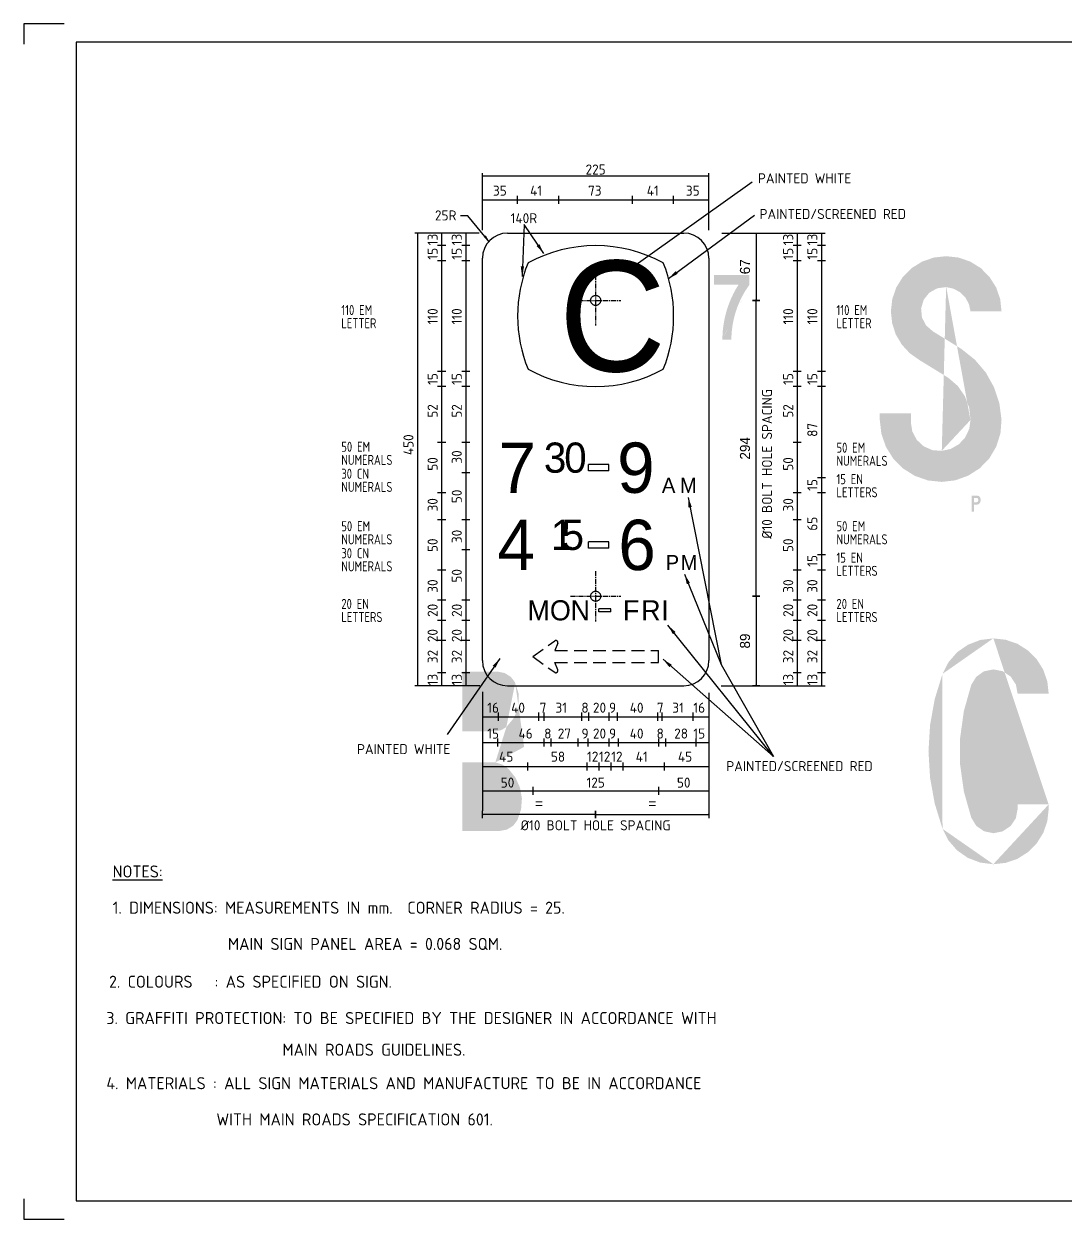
# Model space of a CAD drawing. Extents: x 0 to 1038, y -1303 to 297.
# Drawn here: x 0 to 258.5, y 0 to 297 of the extents above; entities that cross this region are included whole.
import ezdxf
from ezdxf.enums import TextEntityAlignment as Align

# ---------------------------------------------------------------- set-up
doc = ezdxf.new("R2010")
doc.units = 0
for name, pattern in [('CENTER', [2, 1.25, -0.25, 0.25, -0.25]), ('CENTERX2', [101.6, 63.5, -12.7, 12.7, -12.7]), ('HIDDEN', [9.525, 6.35, -3.175])]:
    doc.linetypes.add(name, pattern=pattern)
doc.layers.get('0').update_dxf_attribs({"linetype": 'CONTINUOUS'})
doc.layers.get('DEFPOINTS').update_dxf_attribs({"linetype": 'CONTINUOUS'})
for name, color, linetype in [('CENT25', 1, 'CENTER'), ('GREEN', 84, 'CONTINUOUS'), ('L25', 1, 'CONTINUOUS'), ('L35', 3, 'CONTINUOUS'), ('T25', 1, 'CONTINUOUS'), ('TBLK25', 1, 'CONTINUOUS'), ('TBLK35', 3, 'CONTINUOUS'), ('TBLK50', 7, 'CONTINUOUS'), ('YELLOW', 40, 'CONTINUOUS')]:
    doc.layers.add(name, color=color, linetype=linetype)
doc.styles.add('CSERIES', font='Cseries')
doc.styles.add('DSERIES', font='Dseries')
doc.styles.add('ESERIES', font='Eseries')
doc.styles.add('ISO', font='iso3098b.shx')
doc.dimstyles.new('4', dxfattribs={"dimtxt": 2.5, "dimasz": 0.2, "dimexe": 1.5, "dimexo": 2, "dimgap": 1.5, "dimtad": 1, "dimdec": 0, "dimlfac": 4, "dimrnd": 1, "dimdsep": 46, "dimlunit": 6, "dimtxsty": 'Standard', "dimblk": 'SGNDIM', "dimblk1": 'SGNDIM', "dimblk2": 'SGNDIM', "dimsah": 1, "dimcen": 2.5, "dimse1": 1, "dimse2": 1, "dimadec": 0, "dimazin": 0, "dimtfac": 1, "dimtdec": 4, "dimtix": 1, "dimtmove": 0, "dimatfit": 3, "dimldrblk": 'SGNDIM', "dimfxl": 0, "dimtolj": 1, "dimtzin": 0, "dimarcsym": 0})

# ---------------------------------------------------------------- blocks, each defined once
blk = doc.blocks.new('A3BBLK')
at = {"layer": 'TBLK25'}
for p, q in [((10, 297), (0, 297)), ((0, 297), (0, 292)), ((0, 5), (0, 0)), ((0, 0), (10, 0))]:
    blk.add_line(p, q, dxfattribs=at)
at = {"layer": 'TBLK50'}
for p, q in [((415.5, 292.5), (13, 292.5)), ((13, 292.5), (13, 4.5)), ((13, 4.5), (415.5, 4.5))]:
    blk.add_line(p, q, dxfattribs=at)
blk = doc.blocks.new('A3_IN_VTBLK')
blk.add_blockref('A3BBLK', (0, 0))
at = {"color": 4, "style": 'ISO'}
for tag, p in [('MR_DIRECTORATE', (387.63, 68.74)), ('STREET_NAME', (387.63, 62.22)), ('SUBURB_&_POSTCODE', (387.63, 59.22))]:
    blk.add_attdef(tag, text='', height=1.5, dxfattribs=at).set_placement(p, align=Align.CENTER)
at = {"color": 1, "style": 'ISO'}
blk.add_attdef('MR_BRANCH', text='', height=2, dxfattribs=at).set_placement((387.63, 65.34), align=Align.CENTER)
for tag, p in [('FILE_NUMBER', (374.52, 53.49)), ('DESIGNED_/_DRAWN', (374.52, 48.49)), ('VERIFIED', (374.52, 43.49)), ('APPROVED', (374.52, 38.49))]:
    blk.add_attdef(tag, p, '', height=2, dxfattribs=at)
at = {"layer": 'T25', "style": 'ISO'}
blk.add_attdef('LOCAL_AUTHORITY', (370.48, 16.73), '', height=1.25, dxfattribs=at)
at = {"layer": 'TBLK25', "style": 'ISO'}
for tag, p in [('ROAD_SECTION', (384.5, 29.16)), ('SLK', (384.5, 26.11)), ('CHAINAGE', (384.5, 19.21)), ('DRG_TYPE_03', (360.51, 11.5)), ('DRG_TYPE_02', (360.51, 8.36)), ('DRG_TYPE_01', (360.3, 5.42))]:
    blk.add_attdef(tag, text='', height=1.75, dxfattribs=at).set_placement(p, align=Align.CENTER)
at = {"layer": 'TBLK35', "style": 'ISO', "width": 0.9}
for tag, p in [('ROAD_PROJECT&NUMBER', (384.5, 32.23)), ('DRAWING_DESCRIPTION', (384.5, 22.29))]:
    blk.add_attdef(tag, text='', height=2.5, dxfattribs=at).set_placement(p, align=Align.CENTER)
at = {"layer": 'TBLK50', "style": 'ISO'}
blk.add_attdef('DRG_NUMBER', (372.72, 6.02), '', height=5, dxfattribs=at)
blk = doc.blocks.new('A25')
at = {"color": 1, "linetype": 'ByBlock'}
blk.add_solid([(2.5, 0.42), (2.5, -0.42), (0, 0)], dxfattribs=at)
blk = doc.blocks.new('BLK5')
at = {"layer": 'L35', "style": 'ESERIES'}
for s, p in [('A', (0, 0)), ('M', (4.47, 0))]:
    blk.add_text(s, height=3.75, dxfattribs=at).set_placement(p)
blk = doc.blocks.new('BLK2')
at = {"layer": 'L35', "style": 'ESERIES'}
blk.add_text('9', height=50, dxfattribs=at).set_placement((0, 0))
blk = doc.blocks.new('BLK4')
at = {"layer": 'L35', "style": 'CSERIES'}
for s, p in [('3', (0, 0)), ('0', (20.2, 0))]:
    blk.add_text(s, height=30, dxfattribs=at).set_placement(p)
blk = doc.blocks.new('BLK3')
at = {"layer": 'L35', "style": 'ESERIES'}
blk.add_text('7', height=50, dxfattribs=at).set_placement((0, 0))
blk = doc.blocks.new('BLK9')
at = {"layer": 'L35', "style": 'ESERIES'}
for s, p in [('P', (0, 0)), ('M', (3.73, 0))]:
    blk.add_text(s, height=3.75, dxfattribs=at).set_placement(p)
blk = doc.blocks.new('BLK8')
at = {"layer": 'L35', "style": 'CSERIES'}
for s, p in [('1', (0, 0)), ('5', (2.67, 0))]:
    blk.add_text(s, height=7.5, dxfattribs=at).set_placement(p)
blk = doc.blocks.new('BLK7')
at = {"layer": 'L35', "style": 'ESERIES'}
blk.add_text('4', height=12.5, dxfattribs=at).set_placement((0, 0))
blk = doc.blocks.new('BLK1')
at = {"layer": 'L35', "style": 'DSERIES'}
blk.add_text('C', height=11, dxfattribs=at).set_placement((0, 0))
blk = doc.blocks.new('SGNDIM')
for p, q in [((0, 0), (-1, 0)), ((0, 4.5), (0, -4.5))]:
    blk.add_line(p, q)
blk = doc.blocks.new('*D17')
at = {"color": 0, "linetype": 'ByBlock'}
blk.add_line((181.82, 244.83), (181.82, 228.48), dxfattribs=at)
at = {"layer": 'DEFPOINTS', "color": 0, "linetype": 'ByBlock'}
for p in [(163.84, 245.03), (163.84, 228.28), (181.82, 228.28)]:
    blk.add_point(p, dxfattribs=at)
at = {"color": 0, "linetype": 'ByBlock', "xscale": 0.2, "yscale": 0.2, "zscale": 0.2}
for p, rotation in [((181.82, 245.03), 90), ((181.82, 228.28), 270)]:
    blk.add_blockref('SGNDIM', p, dxfattribs=dict(at, rotation=rotation))
at = {"color": 0, "linetype": 'ByBlock', "insert": (179.07, 236.65), "char_height": 2.5, "attachment_point": 5, "rotation": 90}
blk.add_mtext('\\A1;67', dxfattribs=at)
blk = doc.blocks.new('*D18')
at = {"color": 0, "linetype": 'ByBlock'}
blk.add_line((181.82, 154.98), (181.82, 228.08), dxfattribs=at)
at = {"layer": 'DEFPOINTS', "color": 0, "linetype": 'ByBlock'}
for p in [(163.84, 228.28), (181.82, 228.28), (141.97, 154.78)]:
    blk.add_point(p, dxfattribs=at)
at = {"color": 0, "linetype": 'ByBlock', "xscale": 0.2, "yscale": 0.2, "zscale": 0.2}
for p, rotation in [((181.82, 228.28), 90), ((181.82, 154.78), 270)]:
    blk.add_blockref('SGNDIM', p, dxfattribs=dict(at, rotation=rotation))
at = {"color": 0, "linetype": 'ByBlock', "insert": (179.07, 191.53), "char_height": 2.5, "attachment_point": 5, "rotation": 90}
blk.add_mtext('\\A1;294', dxfattribs=at)
blk = doc.blocks.new('*D19')
at = {"color": 0, "linetype": 'ByBlock'}
blk.add_line((181.82, 154.58), (181.82, 132.73), dxfattribs=at)
at = {"layer": 'DEFPOINTS', "color": 0, "linetype": 'ByBlock'}
for p in [(141.97, 154.78), (141.97, 132.53), (181.82, 132.53)]:
    blk.add_point(p, dxfattribs=at)
at = {"color": 0, "linetype": 'ByBlock', "xscale": 0.2, "yscale": 0.2, "zscale": 0.2}
for p, rotation in [((181.82, 154.78), 90), ((181.82, 132.53), 270)]:
    blk.add_blockref('SGNDIM', p, dxfattribs=dict(at, rotation=rotation))
at = {"color": 0, "linetype": 'ByBlock', "insert": (179.07, 143.65), "char_height": 2.5, "attachment_point": 5, "rotation": 90}
blk.add_mtext('\\A1;89', dxfattribs=at)
blk = doc.blocks.new('*D20')
at = {"color": 0, "linetype": 'ByBlock'}
blk.add_line((141.77, 100.52), (114.04, 100.52), dxfattribs=at)
at = {"layer": 'DEFPOINTS', "color": 0, "linetype": 'ByBlock'}
for p in [(113.84, 154.78), (141.97, 154.78), (113.84, 100.52)]:
    blk.add_point(p, dxfattribs=at)
at = {"color": 0, "linetype": 'ByBlock', "xscale": 0.2, "yscale": 0.2, "zscale": 0.2, "rotation": 180}
blk.add_blockref('SGNDIM', (113.84, 100.52), dxfattribs=at)
at = {"color": 0, "linetype": 'ByBlock', "xscale": 0.2, "yscale": 0.2, "zscale": 0.2}
blk.add_blockref('SGNDIM', (141.97, 100.52), dxfattribs=at)
at = {"color": 0, "linetype": 'ByBlock', "insert": (127.9, 103.27), "char_height": 2.5, "attachment_point": 5}
blk.add_mtext('\\A1;=', dxfattribs=at)
blk = doc.blocks.new('*D21')
at = {"color": 0, "linetype": 'ByBlock'}
blk.add_line((142.17, 100.52), (169.89, 100.52), dxfattribs=at)
at = {"layer": 'DEFPOINTS', "color": 0, "linetype": 'ByBlock'}
for p in [(141.97, 154.78), (170.09, 154.78), (170.09, 100.52)]:
    blk.add_point(p, dxfattribs=at)
at = {"color": 0, "linetype": 'ByBlock', "xscale": 0.2, "yscale": 0.2, "zscale": 0.2, "rotation": 180}
blk.add_blockref('SGNDIM', (141.97, 100.52), dxfattribs=at)
at = {"color": 0, "linetype": 'ByBlock', "xscale": 0.2, "yscale": 0.2, "zscale": 0.2}
blk.add_blockref('SGNDIM', (170.09, 100.52), dxfattribs=at)
at = {"color": 0, "linetype": 'ByBlock', "insert": (156.03, 103.27), "char_height": 2.5, "attachment_point": 5}
blk.add_mtext('\\A1;=', dxfattribs=at)
blk = doc.blocks.new('CR')
at = {"layer": 'CENT25'}
for p, q in [((0, 6.25), (0, -6.25)), ((-6.25, 0), (6.25, 0))]:
    blk.add_line(p, q, dxfattribs=at)

msp = doc.modelspace()

# ---------------------------------------------------------------- hatches: boundary and pattern name
at = {"layer": 'GREEN'}
h = msp.add_hatch(color=256, dxfattribs=at)
h.paths.add_polyline_path([(222.4, 213.43), (222.43, 213.43)], flags=17)
h.paths.add_polyline_path([(212.53, 200.23), (212.53, 198.58), (212.92, 195.15), (214.05, 191.9), (215.88, 188.97), (218.3, 186.52), (221.24, 184.69), (224.49, 183.55), (227.92, 183.19), (231.29, 183.58), (234.49, 184.74), (237.35, 186.57), (239.72, 189.02), (241.45, 191.96), (242.48, 195.2), (242.76, 198.58), (242.22, 202.76), (240.88, 206.72), (238.85, 210.38), (236.14, 213.56), (232.87, 216.18), (225.73, 220.59), (224.03, 222.06), (222.99, 224.05), (222.79, 226.29), (223.43, 228.45), (224.82, 230.21), (226.78, 231.29), (229.03, 231.6), (230.83, 231.21), (232.48, 230.31), (233.79, 228.99), (234.67, 227.37), (235.06, 225.54), (242.76, 225.54), (242.43, 228.61), (241.42, 231.52), (239.77, 234.12), (237.61, 236.32), (234.98, 237.94), (232.09, 238.94), (229.03, 239.28), (225.96, 238.94), (223.05, 237.94), (220.44, 236.32), (218.25, 234.12), (216.63, 231.52), (215.62, 228.61), (215.29, 225.54), (215.6, 222.6), (216.5, 219.82), (218.02, 217.27), (220, 215.13), (222.43, 213.43), (229.57, 209.04), (231.89, 207.03), (233.64, 204.51), (234.72, 201.65), (235.06, 198.58), (234.72, 196.31), (233.72, 194.22), (232.17, 192.55), (230.16, 191.39), (227.92, 190.9), (225.57, 191.08), (223.43, 192.03), (221.71, 193.63), (220.6, 195.72), (220.24, 198.04), (220.24, 200.23)])
h.paths.add_polyline_path([(225.7, 220.59), (225.73, 220.59)], flags=16)
edge = h.paths.add_edge_path(flags=16)
edge.add_line((227.92, 190.9), (227.89, 190.9))
edge.add_line((235.06, 198.58), (235.03, 198.58))
edge.add_line((229.03, 231.6), (229, 231.6))
h = msp.add_hatch(color=256, dxfattribs=at)
h.paths.add_polyline_path([(222.4, 213.43), (222.43, 213.43)], flags=17)
h.paths.add_polyline_path([(212.53, 200.23), (212.53, 198.58), (212.92, 195.15), (214.05, 191.9), (215.88, 188.97), (218.3, 186.52), (221.24, 184.69), (224.49, 183.55), (227.92, 183.19), (231.29, 183.58), (234.49, 184.74), (237.35, 186.57), (239.72, 189.02), (241.45, 191.96), (242.48, 195.2), (242.76, 198.58), (242.22, 202.76), (240.88, 206.72), (238.85, 210.38), (236.14, 213.56), (232.87, 216.18), (225.73, 220.59), (224.03, 222.06), (222.99, 224.05), (222.79, 226.29), (223.43, 228.45), (224.82, 230.21), (226.78, 231.29), (229.03, 231.6), (230.83, 231.21), (232.48, 230.31), (233.79, 228.99), (234.67, 227.37), (235.06, 225.54), (242.76, 225.54), (242.43, 228.61), (241.42, 231.52), (239.77, 234.12), (237.61, 236.32), (234.98, 237.94), (232.09, 238.94), (229.03, 239.28), (225.96, 238.94), (223.05, 237.94), (220.44, 236.32), (218.25, 234.12), (216.63, 231.52), (215.62, 228.61), (215.29, 225.54), (215.6, 222.6), (216.5, 219.82), (218.02, 217.27), (220, 215.13), (222.43, 213.43), (229.57, 209.04), (231.89, 207.03), (233.64, 204.51), (234.72, 201.65), (235.06, 198.58), (234.72, 196.31), (233.72, 194.22), (232.17, 192.55), (230.16, 191.39), (227.92, 190.9), (225.57, 191.08), (223.43, 192.03), (221.71, 193.63), (220.6, 195.72), (220.24, 198.04), (220.24, 200.23)])
h.paths.add_polyline_path([(225.7, 220.59), (225.73, 220.59)], flags=16)
edge = h.paths.add_edge_path(flags=16)
edge.add_line((227.92, 190.9), (227.89, 190.9))
edge.add_line((235.06, 198.58), (235.03, 198.58))
edge.add_line((229.03, 231.6), (229, 231.6))
h = msp.add_hatch(color=256, dxfattribs=at)
h.paths.add_polyline_path([(254.47, 101.95), (254.44, 101.95)], flags=16)
edge = h.paths.add_edge_path()
edge.add_line((246.76, 103.05), (254.47, 103.05))
edge.add_line((254.47, 103.05), (254.47, 101.95))
edge.add_line((254.13, 98.88), (254.47, 101.95))
edge.add_line((254.13, 98.88), (253.13, 95.97))
edge.add_line((253.13, 95.97), (251.48, 93.36))
edge.add_line((251.48, 93.36), (249.31, 91.17))
edge.add_line((249.31, 91.17), (246.71, 89.52))
edge.add_line((246.71, 89.52), (243.8, 88.52))
edge.add_line((243.8, 88.52), (240.73, 88.18))
edge.add_line((240.73, 88.18), (237.48, 88.59))
edge.add_line((237.48, 88.59), (234.41, 89.75))
edge.add_line((234.41, 89.75), (231.73, 91.61))
edge.add_line((231.73, 91.61), (229.59, 94.08))
edge.add_line((229.59, 94.08), (228.1, 97))
edge.add_line((228.1, 97), (226.17, 103.26))
edge.add_line((226.17, 103.26), (225.01, 109.71))
edge.add_line((225.01, 109.71), (224.62, 116.25))
edge.add_line((224.62, 116.25), (225.01, 122.77))
edge.add_line((225.01, 122.77), (226.17, 129.22))
edge.add_line((226.17, 129.22), (228.1, 135.48))
edge.add_line((228.1, 135.48), (229.59, 138.39))
edge.add_line((229.59, 138.39), (231.73, 140.87))
edge.add_line((231.73, 140.87), (234.41, 142.72))
edge.add_line((234.41, 142.72), (237.48, 143.91))
edge.add_line((237.48, 143.91), (240.73, 144.3))
edge.add_line((240.73, 144.3), (243.8, 143.96))
edge.add_line((243.8, 143.96), (246.71, 142.96))
edge.add_line((246.71, 142.96), (249.31, 141.31))
edge.add_line((249.31, 141.31), (251.48, 139.14))
edge.add_line((251.48, 139.14), (253.13, 136.51))
edge.add_line((253.13, 136.51), (254.13, 133.6))
edge.add_line((254.13, 133.6), (254.47, 130.53))
edge.add_line((254.47, 130.53), (246.76, 130.53))
edge.add_line((246.76, 130.53), (246.32, 132.85))
edge.add_line((246.32, 132.85), (245.01, 134.84))
edge.add_line((245.01, 134.84), (243.05, 136.15))
edge.add_line((243.05, 136.15), (240.73, 136.59))
edge.add_line((240.73, 136.59), (238.41, 136.13))
edge.add_line((238.41, 136.13), (236.48, 134.76))
edge.add_line((236.48, 134.76), (235.24, 132.75))
edge.add_line((235.24, 132.75), (233.41, 126.28))
edge.add_line((233.41, 126.28), (232.48, 119.6))
edge.add_line((232.48, 119.6), (232.48, 112.88))
edge.add_line((232.48, 112.88), (233.41, 106.23))
edge.add_line((233.41, 106.23), (235.24, 99.76))
edge.add_line((235.24, 99.76), (236.48, 97.72))
edge.add_line((236.48, 97.72), (238.41, 96.38))
edge.add_line((238.41, 96.38), (240.73, 95.89))
edge.add_line((240.73, 95.89), (243.05, 96.35))
edge.add_line((243.05, 96.35), (245.01, 97.67))
edge.add_line((245.01, 97.67), (246.32, 99.63))
edge.add_line((246.32, 99.63), (246.76, 101.95))
edge.add_line((246.76, 101.95), (246.76, 103.05))
edge = h.paths.add_edge_path(flags=16)
edge.add_line((254.47, 103.05), (254.44, 103.05))
edge.add_line((240.73, 144.3), (240.7, 144.3))
edge.add_line((228.1, 135.48), (228.07, 135.48))
edge.add_line((228.1, 97), (228.07, 97))
edge.add_line((240.73, 88.18), (240.7, 88.18))
at = {"layer": 'TBLK25', "linetype": 'CENTERX2'}
h = msp.add_hatch(color=256, dxfattribs=at)
h.paths.add_polyline_path([(175.68, 218.57), (175.67, 218.57)], flags=16)
edge = h.paths.add_edge_path()
edge.add_line((175.69, 219.04), (175.68, 218.57))
edge.add_line((173.44, 218.57), (175.68, 218.57))
edge.add_line((173.44, 218.57), (173.45, 219.07))
edge.add_line((173.45, 219.07), (173.47, 219.56))
edge.add_line((173.47, 219.56), (173.49, 220.06))
edge.add_line((173.49, 220.06), (173.52, 220.55))
edge.add_line((173.52, 220.55), (173.57, 221.05))
edge.add_line((173.57, 221.05), (173.63, 221.53))
edge.add_line((173.63, 221.53), (173.69, 222.03))
edge.add_line((173.69, 222.03), (173.77, 222.52))
edge.add_line((173.77, 222.52), (173.85, 223))
edge.add_line((173.85, 223), (173.94, 223.49))
edge.add_line((173.94, 223.49), (174.05, 223.97))
edge.add_line((174.05, 223.97), (174.16, 224.46))
edge.add_line((174.16, 224.46), (174.28, 224.94))
edge.add_line((174.28, 224.94), (174.41, 225.42))
edge.add_line((174.41, 225.42), (174.55, 225.89))
edge.add_line((174.55, 225.89), (174.7, 226.37))
edge.add_line((174.7, 226.37), (174.85, 226.84))
edge.add_line((174.85, 226.84), (175.02, 227.3))
edge.add_line((175.02, 227.3), (175.2, 227.76))
edge.add_line((175.2, 227.76), (175.39, 228.22))
edge.add_line((175.39, 228.22), (175.57, 228.68))
edge.add_line((175.57, 228.68), (175.78, 229.13))
edge.add_line((175.78, 229.13), (175.99, 229.58))
edge.add_line((175.99, 229.58), (176.21, 230.03))
edge.add_line((176.21, 230.03), (176.44, 230.46))
edge.add_line((176.44, 230.46), (176.67, 230.9))
edge.add_line((176.67, 230.9), (176.92, 231.33))
edge.add_line((176.92, 231.33), (177.18, 231.75))
edge.add_line((177.18, 231.75), (177.44, 232.17))
edge.add_line((177.44, 232.17), (171.36, 232.17))
edge.add_line((171.36, 232.17), (171.36, 234.57))
edge.add_line((171.36, 234.57), (180.16, 234.57))
edge.add_line((180.16, 234.57), (180.16, 232.17))
edge.add_line((180.16, 232.17), (179.88, 231.79))
edge.add_line((179.88, 231.79), (179.62, 231.4))
edge.add_line((179.62, 231.4), (179.36, 231.01))
edge.add_line((179.36, 231.01), (179.11, 230.61))
edge.add_line((179.11, 230.61), (178.87, 230.21))
edge.add_line((178.87, 230.21), (178.64, 229.8))
edge.add_line((178.64, 229.8), (178.41, 229.39))
edge.add_line((178.41, 229.39), (178.2, 228.97))
edge.add_line((178.2, 228.97), (177.99, 228.55))
edge.add_line((177.99, 228.55), (177.79, 228.13))
edge.add_line((177.79, 228.13), (177.6, 227.7))
edge.add_line((177.6, 227.7), (177.42, 227.27))
edge.add_line((177.42, 227.27), (177.24, 226.83))
edge.add_line((177.24, 226.83), (177.08, 226.39))
edge.add_line((177.08, 226.39), (176.92, 225.95))
edge.add_line((176.92, 225.95), (176.78, 225.5))
edge.add_line((176.78, 225.5), (176.64, 225.05))
edge.add_line((176.64, 225.05), (176.51, 224.6))
edge.add_line((176.51, 224.6), (176.39, 224.15))
edge.add_line((176.39, 224.15), (176.28, 223.69))
edge.add_line((176.28, 223.69), (176.18, 223.23))
edge.add_line((176.18, 223.23), (176.09, 222.77))
edge.add_line((176.09, 222.77), (176, 222.31))
edge.add_line((176, 222.31), (175.93, 221.85))
edge.add_line((175.93, 221.85), (175.87, 221.38))
edge.add_line((175.87, 221.38), (175.81, 220.92))
edge.add_line((175.81, 220.92), (175.76, 220.45))
edge.add_line((175.76, 220.45), (175.73, 219.98))
edge.add_line((175.73, 219.98), (175.7, 219.51))
edge.add_line((175.7, 219.51), (175.69, 219.04))
edge = h.paths.add_edge_path(flags=16)
edge.add_line((180.16, 232.17), (180.15, 232.17))
edge.add_line((173.44, 218.57), (173.43, 218.57))
h = msp.add_hatch(color=256, dxfattribs=at)
h.paths.add_polyline_path([(236.62, 179.23), (236.55, 179.23)], flags=0)
edge = h.paths.add_edge_path(flags=16)
edge.add_line((235.93, 178.1), (235.93, 179.23))
edge.add_line((235.93, 179.23), (236.62, 179.23))
edge.add_line((236.93, 179.04), (236.62, 179.23))
edge.add_line((236.93, 179.04), (236.99, 178.66))
edge.add_line((236.99, 178.66), (236.93, 178.35))
edge.add_line((236.93, 178.35), (236.62, 178.1))
edge.add_line((236.62, 178.1), (235.93, 178.1))
h.paths.add_polyline_path([(236.55, 179.79), (236.62, 179.79)], flags=16)
edge = h.paths.add_edge_path()
edge.add_line((235.93, 175.78), (235.36, 175.78))
edge.add_line((235.36, 175.78), (235.36, 179.79))
edge.add_line((235.36, 179.79), (236.62, 179.79))
edge.add_line((236.93, 179.73), (236.62, 179.79))
edge.add_line((236.93, 179.73), (237.24, 179.6))
edge.add_line((237.24, 179.6), (237.43, 179.35))
edge.add_line((237.43, 179.35), (237.56, 178.91))
edge.add_line((237.56, 178.91), (237.56, 178.47))
edge.add_line((237.56, 178.47), (237.43, 178.03))
edge.add_line((237.43, 178.03), (237.24, 177.78))
edge.add_line((237.24, 177.78), (236.93, 177.59))
edge.add_line((236.93, 177.59), (236.62, 177.53))
edge.add_line((236.62, 177.53), (235.93, 177.53))
edge.add_line((235.93, 177.53), (235.93, 175.78))
at = {"layer": 'YELLOW'}
h = msp.add_hatch(color=256, dxfattribs=at)
h.paths.add_polyline_path([(117.6, 136.05), (117.62, 136.05)], flags=16)
edge = h.paths.add_edge_path()
edge.add_line((108.83, 136.05), (117.62, 136.05))
edge.add_line((119.4, 135.69), (117.62, 136.05))
edge.add_line((119.4, 135.69), (120.92, 134.73))
edge.add_line((120.92, 134.73), (122.01, 133.29))
edge.add_line((122.01, 133.29), (122.88, 130.43))
edge.add_line((122.88, 130.43), (122.78, 127.41))
edge.add_line((122.78, 127.41), (121.72, 124.6))
edge.add_line((121.72, 124.6), (119.81, 122.28))
edge.add_line((119.81, 122.28), (118.55, 121.51))
edge.add_line((118.55, 121.51), (117.08, 121.2))
edge.add_line((117.08, 121.2), (108.83, 121.2))
edge.add_line((108.83, 121.2), (108.83, 136.05))
h.paths.add_polyline_path([(118.86, 112.93), (117.08, 113.49), (108.83, 113.49), (108.83, 96.46), (118.17, 96.46), (119.94, 96.79), (121.49, 97.75), (122.57, 99.19), (123.45, 101.79), (123.66, 104.52), (123.19, 107.2), (122.06, 109.71), (120.36, 111.84)])
edge = h.paths.add_edge_path()
edge.add_line((124.22, 117.33), (124.2, 117.33))
edge.add_line((117.08, 113.49), (117.06, 113.49))
edge.add_line((119.81, 122.28), (119.79, 122.28))
edge.add_line((122.01, 133.29), (121.98, 133.29))

# ---------------------------------------------------------------- linework, layer by layer
at = {"layer": 'L25'}
for p, q in [((117.8, 125.85), (117.8, 123.85)), ((127.8, 125.85), (127.8, 123.85)), ((129.11, 125.85), (129.11, 123.85)), ((138.42, 125.85), (138.42, 123.85)), ((140.23, 125.85), (140.23, 123.85)), ((145.23, 125.85), (145.23, 123.85)), ((147.31, 125.85), (147.31, 123.85)), ((157.31, 125.85), (157.31, 123.85)), ((158.42, 125.85), (158.42, 123.85)), ((166.13, 125.85), (166.13, 123.85)), ((166.13, 125.85), (166.13, 123.85)), ((117.59, 119.44), (117.59, 117.44)), ((129.09, 119.44), (129.09, 117.44)), ((130.84, 119.44), (130.84, 117.44)), ((137.52, 119.44), (137.52, 117.44)), ((140.07, 119.44), (140.07, 117.44)), ((145.23, 119.44), (145.23, 117.44)), ((147.6, 119.44), (147.6, 117.44)), ((157.6, 119.44), (157.6, 117.44)), ((159.35, 119.44), (159.35, 117.44)), ((166.88, 119.44), (166.88, 117.44)), ((166.88, 119.44), (166.88, 117.44)), ((125.04, 113.44), (125.04, 111.44)), ((139.74, 113.44), (139.74, 111.44)), ((142.74, 113.44), (142.74, 111.44)), ((145.74, 113.44), (145.74, 111.44)), ((148.72, 113.44), (148.72, 111.44)), ((159, 113.44), (159, 111.44))]:
    msp.add_line(p, q, dxfattribs=at)
at = {"layer": 'L25', "linetype": 'CENTERX2'}
for centre in [(141.97, 228.28), (141.97, 154.78)]:
    msp.add_circle(centre, 1.25, dxfattribs=at)
at = {"layer": 'L35'}
for p, q in [((120.09, 245.03), (163.84, 245.03)), ((113.84, 138.78), (113.84, 238.78)), ((170.09, 238.78), (170.09, 138.78)), ((140.23, 185.92), (140.23, 187.52)), ((145.23, 187.52), (140.23, 187.52)), ((145.23, 185.92), (145.23, 187.52)), ((145.23, 185.92), (140.23, 185.92)), ((145.23, 168.33), (140.23, 168.33)), ((140.23, 166.73), (140.23, 168.33)), ((145.23, 166.73), (140.23, 166.73)), ((145.23, 166.73), (145.23, 168.33)), ((142.74, 150.88), (142.74, 151.68)), ((145.74, 151.68), (142.74, 151.68)), ((145.74, 150.88), (145.74, 151.68)), ((145.74, 150.88), (142.74, 150.88)), ((120.09, 132.53), (163.84, 132.53))]:
    msp.add_line(p, q, dxfattribs=at)
at = {"layer": 'L35', "linetype": 'HIDDEN', "ltscale": 0.5}
for p, q in [((126.34, 139.78), (131.8, 143.68)), ((132.56, 143.09), (131.84, 141.28)), ((126.34, 139.78), (131.8, 135.87)), ((131.84, 141.28), (157.59, 141.28)), ((157.59, 138.28), (157.59, 141.28)), ((132.56, 136.46), (131.84, 138.28)), ((131.84, 138.28), (157.59, 138.28))]:
    msp.add_line(p, q, dxfattribs=at)
at = {"layer": 'L35'}
for centre, radius, start, end in [((120.09, 238.78), 6.25, 90, 180), ((163.84, 238.78), 6.25, 0, 90), ((141.97, 206.9), 35, 61.3419, 118.6581), ((157.59, 224.4), 35, 157.8213, 202.1787), ((126.34, 224.4), 35, 337.8213, 22.1787), ((141.97, 241.9), 35, 241.3419, 298.6581), ((120.09, 138.78), 6.25, 180, 270), ((163.84, 138.78), 6.25, 270, 0)]:
    msp.add_arc(centre, radius, start, end, dxfattribs=at)
at = {"layer": 'L35', "linetype": 'HIDDEN', "ltscale": 0.5}
for centre, start, end in [((132.09, 143.28), 338.5117, 125.5884), ((132.09, 136.28), 234.4116, 21.4883)]:
    msp.add_arc(centre, 0.5, start, end, dxfattribs=at)
at = {"layer": 'T25'}
for p, q in [((113.84, 245.73), (113.84, 259.88)), ((113.84, 259.26), (170.09, 259.26)), ((170.09, 245.73), (170.09, 259.88)), ((149.43, 235.37), (180.87, 257.73)), ((113.84, 253.26), (170.09, 253.26)), ((122.59, 252.26), (122.59, 254.26)), ((132.84, 252.26), (132.84, 254.26)), ((151.09, 252.26), (151.09, 254.26)), ((161.34, 252.26), (161.34, 254.26)), ((110.26, 249.27), (108.39, 249.27)), ((115.63, 242.77), (110.26, 249.27)), ((124.18, 247.17), (123.69, 234.27)), ((129.07, 239.94), (124.18, 247.17)), ((160.09, 233.74), (181.45, 249.45)), ((113.04, 245.03), (97.1, 245.03)), ((97.73, 245.03), (97.73, 132.53)), ((103.73, 245.03), (103.73, 132.53)), ((109.73, 245.03), (109.73, 132.53)), ((173.34, 245.03), (198.95, 245.03)), ((192.02, 245.03), (192.02, 132.53)), ((198.02, 245.03), (198.02, 132.53)), ((104.73, 241.9), (102.73, 241.9)), ((110.73, 241.9), (108.73, 241.9)), ((193.02, 241.9), (191.02, 241.9)), ((199.02, 241.9), (197.02, 241.9)), ((104.73, 238.15), (102.73, 238.15)), ((110.73, 238.15), (108.73, 238.15)), ((193.02, 238.15), (191.02, 238.15)), ((199.02, 238.15), (197.02, 238.15)), ((104.73, 210.65), (102.73, 210.65)), ((110.73, 210.65), (108.73, 210.65)), ((193.02, 210.65), (191.02, 210.65)), ((199.02, 210.65), (197.02, 210.65)), ((104.73, 206.9), (102.73, 206.9)), ((110.73, 206.9), (108.73, 206.9)), ((193.02, 206.9), (191.02, 206.9)), ((199.02, 206.9), (197.02, 206.9)), ((104.73, 192.97), (102.73, 192.97)), ((110.73, 192.97), (108.73, 192.97)), ((193.02, 192.97), (191.02, 192.97)), ((110.73, 185.47), (108.73, 185.47)), ((199.02, 184.22), (197.02, 184.22)), ((104.73, 180.47), (102.73, 180.47)), ((164.96, 179.32), (173.13, 137.8)), ((193.02, 180.47), (191.02, 180.47)), ((199.02, 180.47), (197.02, 180.47)), ((104.73, 173.78), (102.73, 173.78)), ((110.73, 173.78), (108.73, 173.78)), ((193.02, 173.78), (191.02, 173.78)), ((110.73, 166.28), (108.73, 166.28)), ((199.02, 165.03), (197.02, 165.03)), ((104.73, 161.28), (102.73, 161.28)), ((193.02, 161.28), (191.02, 161.28)), ((199.02, 161.28), (197.02, 161.28)), ((164.05, 160.26), (173.13, 137.8)), ((104.73, 153.78), (102.73, 153.78)), ((110.73, 153.78), (108.73, 153.78)), ((193.02, 153.78), (191.02, 153.78)), ((199.02, 153.78), (197.02, 153.78)), ((104.73, 148.78), (102.73, 148.78)), ((110.73, 148.78), (108.73, 148.78)), ((193.02, 148.78), (191.02, 148.78)), ((199.02, 148.78), (197.02, 148.78)), ((186.11, 114.94), (159.91, 147.57)), ((104.73, 143.78), (102.73, 143.78)), ((110.73, 143.78), (108.73, 143.78)), ((193.02, 143.78), (191.02, 143.78)), ((199.02, 143.78), (197.02, 143.78)), ((118.19, 139.31), (105.09, 120.38)), ((186.11, 114.94), (158.7, 139.11)), ((173.13, 137.8), (186.11, 114.94)), ((104.73, 135.78), (102.73, 135.78)), ((110.73, 135.78), (108.73, 135.78)), ((110.73, 135.78), (108.73, 135.78)), ((193.02, 135.78), (191.02, 135.78)), ((199.02, 135.78), (197.02, 135.78)), ((113.17, 132.53), (97.1, 132.53)), ((113.06, 132.53), (105.78, 132.53)), ((113.84, 131.01), (113.84, 101.42)), ((170.09, 130.78), (170.09, 101.42)), ((173.13, 132.53), (198.95, 132.53)), ((113.84, 124.85), (170.09, 124.85)), ((113.84, 118.44), (170.09, 118.44)), ((113.84, 112.44), (170.09, 112.44)), ((126.34, 107.45), (126.34, 105.45)), ((157.59, 107.45), (157.59, 105.45)), ((113.84, 106.45), (170.09, 106.45))]:
    msp.add_line(p, q, dxfattribs=at)
msp.add_solid([(114.7, 244.43), (114.21, 244.04), (115.63, 242.77)], dxfattribs=at)

# ---------------------------------------------------------------- block references
at = {"layer": 'L25'}
msp.add_blockref('A3_IN_VTBLK', (0, 0), dxfattribs=at)
at = {"layer": 'L25', "linetype": 'CENTERX2'}
for p in [(141.97, 228.28), (141.97, 154.78)]:
    msp.add_blockref('CR', p, dxfattribs=at)
at = {"layer": 'L35'}
for p, rotation in [((129.07, 239.94), 124.0585159156431), ((123.69, 234.27), 87.82971474835841), ((149.43, 235.37), 35.4205092344861), ((160.09, 233.74), 36.33451841535463), ((164.96, 179.32), 281.1343244463145), ((164.05, 160.26), 292.0101170361246), ((159.91, 147.57), 308.7592003398485), ((118.19, 139.31), 235.3238728823367), ((158.7, 139.11), 318.589782199106)]:
    msp.add_blockref('A25', p, dxfattribs=dict(at, rotation=rotation))
for name, p, xscale, yscale, zscale in [('BLK1', (132.84, 210.65), 2.5, 2.5, 2.5), ('BLK4', (129.11, 185.47), 0.25, 0.25, 0.25), ('BLK2', (147.31, 180.47), 0.25, 0.25, 0.25), ('BLK3', (117.84, 180.47), 0.25, 0.25, 0.25)]:
    msp.add_blockref(name, p, dxfattribs=dict(at, xscale=xscale, yscale=yscale, zscale=zscale))
for name, p in [('BLK5', (158.42, 180.47)), ('BLK7', (117.59, 161.28)), ('BLK8', (130.84, 166.28)), ('BLK9', (159.35, 161.28))]:
    msp.add_blockref(name, p, dxfattribs=at)

# ---------------------------------------------------------------- texts
at = {"layer": 'L25', "style": 'ISO'}
for s, p in [('16', (116.49, 125.83)), ('40', (122.7, 125.83)), ('7', (128.91, 125.83)), ('31', (133.42, 125.83)), ('8', (139.33, 125.83)), ('20', (142.93, 125.83)), ('9', (146.18, 125.83)), ('40', (152.15, 125.83)), ('7', (158, 125.83)), ('31', (162.44, 125.83)), ('16', (167.69, 125.83)), ('15', (116.49, 119.41)), ('46', (124.58, 119.41)), ('8', (130.09, 119.41)), ('27', (134.21, 119.41)), ('9', (139.33, 119.41)), ('20', (142.93, 119.41)), ('9', (146.18, 119.41)), ('40', (152.15, 119.41)), ('8', (158, 119.41)), ('28', (163.19, 119.41)), ('15', (167.69, 119.41)), ('45', (119.75, 113.66)), ('58', (132.62, 113.66)), ('12', (141.22, 113.66)), ('12', (144.2, 113.66)), ('12', (147.24, 113.66)), ('41', (153.41, 113.66)), ('45', (164.17, 113.66))]:
    msp.add_text(s, height=2.5, dxfattribs=at).set_placement(p, align=Align.CENTER)
at = {"layer": 'L35', "style": 'ESERIES'}
for s, height, p in [('6', 12.5, (147.6, 161.28)), ('M', 5, (125.04, 148.78)), ('O', 5, (130.61, 148.78)), ('N', 5, (135.74, 148.78)), ('F', 5, (148.72, 148.78)), ('R', 5, (153.27, 148.78)), ('I', 5, (158.25, 148.78))]:
    msp.add_text(s, height=height, dxfattribs=at).set_placement(p)
at = {"layer": 'T25', "color": 1, "style": 'ISO'}
for s, p in [('225', (141.97, 260.82)), ('50', (120.09, 108.47)), ('125', (141.97, 108.47)), ('50', (163.84, 108.47)), ('%%C10 BOLT HOLE SPACING', (141.97, 97.86))]:
    msp.add_text(s, height=2.5, dxfattribs=at).set_placement(p, align=Align.MIDDLE_CENTER)
at = {"layer": 'T25', "style": 'ISO'}
for s, p in [('PAINTED WHITE', (182.28, 257.39)), ('35', (116.48, 254.31)), ('41', (125.69, 254.31)), ('73', (140.09, 254.31)), ('41', (154.66, 254.31)), ('35', (164.38, 254.31)), ('140R', (120.86, 247.47)), ('PAINTED/SCREENED RED', (182.68, 248.52)), ('PAINTED WHITE', (82.72, 115.54)), ('PAINTED/SCREENED RED', (174.42, 111.31))]:
    msp.add_text(s, height=2.5, dxfattribs=at).set_placement(p)
at = {"layer": 'T25', "color": 1, "style": 'ISO'}
msp.add_text('25R', height=2.5, dxfattribs=at).set_placement((107.4, 249.41), align=Align.MIDDLE_RIGHT)
for s, p in [('13', (101.49, 243.41)), ('13', (107.49, 243.41)), ('13', (189.78, 243.41)), ('13', (195.78, 243.41)), ('15', (101.49, 239.89)), ('15', (107.49, 239.89)), ('15', (189.78, 239.89)), ('15', (195.78, 239.89)), ('110', (101.49, 224.32)), ('110', (107.49, 224.32)), ('110', (189.78, 224.32)), ('110', (195.78, 224.32)), ('15', (101.49, 208.76)), ('15', (107.49, 208.76)), ('15', (189.78, 208.76)), ('15', (195.78, 208.76)), ('%%C10 BOLT HOLE SPACING', (184.52, 187.65)), ('52', (101.49, 200.82)), ('52', (107.49, 200.82)), ('52', (189.78, 200.82)), ('87', (195.78, 196.11)), ('450', (95.49, 192.43)), ('30', (107.49, 189.38)), ('50', (101.49, 187.65)), ('50', (189.78, 187.65)), ('15', (195.78, 182.43)), ('30', (101.49, 177.5)), ('50', (107.49, 179.59)), ('30', (189.78, 177.5)), ('65', (195.78, 172.79)), ('30', (107.49, 169.64)), ('50', (101.49, 167.45)), ('50', (189.78, 167.45)), ('15', (195.78, 163.56)), ('50', (107.49, 159.85)), ('30', (101.49, 157.31)), ('30', (189.78, 157.31)), ('30', (195.78, 157.31)), ('20', (101.49, 151.27)), ('20', (107.49, 151.27)), ('20', (189.78, 151.27)), ('20', (195.78, 151.27)), ('20', (101.49, 145)), ('20', (107.49, 145)), ('20', (189.78, 145)), ('20', (195.78, 145)), ('32', (101.49, 139.78)), ('32', (107.49, 139.78)), ('32', (189.78, 139.78)), ('32', (195.78, 139.78)), ('13', (101.49, 134.05)), ('13', (107.49, 134.05)), ('13', (189.78, 134.05)), ('13', (195.78, 134.05))]:
    msp.add_text(s, height=2.5, rotation=90, dxfattribs=at).set_placement(p, align=Align.MIDDLE_CENTER)
at = {"layer": 'T25', "style": 'ISO', "width": 0.8}
for s, p in [('110 EM', (78.82, 224.63)), ('110 EM', (201.77, 224.63)), ('LETTER', (78.82, 221.37)), ('LETTER', (201.77, 221.37)), ('50 EM', (78.82, 190.67)), ('50 EM', (201.77, 190.44)), ('NUMERALS', (78.82, 187.41)), ('NUMERALS', (201.77, 187.18)), ('30 CN', (78.82, 183.96)), ('15 EN', (201.77, 182.62)), ('NUMERALS', (78.82, 180.7)), ('LETTERS', (201.77, 179.36)), ('50 EM', (78.82, 170.93)), ('50 EM', (201.77, 170.93)), ('NUMERALS', (78.82, 167.67)), ('NUMERALS', (201.77, 167.67)), ('30 CN', (78.82, 164.22)), ('NUMERALS', (78.82, 160.96)), ('15 EN', (201.77, 163.1)), ('LETTERS', (201.77, 159.84)), ('20 EN', (78.82, 151.62)), ('20 EN', (201.77, 151.62)), ('LETTERS', (78.82, 148.36)), ('LETTERS', (201.77, 148.36))]:
    msp.add_text(s, height=2.5, dxfattribs=at).set_placement(p)
at = {"layer": 'T25', "color": 3, "style": 'ISO'}
for s, p in [('%%UNOTES:', (22.02, 84.88)), ('1. DIMENSIONS: MEASUREMENTS IN mm.  CORNER RADIUS = 25. ', (22.02, 75.88)), ('MAIN SIGN PANEL AREA = 0.068 SQM.', (50.65, 66.88)), ('2. COLOURS   : AS SPECIFIED ON SIGN.', (21.13, 57.49)), ('3. GRAFFITI PROTECTION: TO BE SPECIFIED BY THE DESIGNER IN ACCORDANCE WITH', (20.47, 48.46)), ('                        MAIN ROADS GUIDELINES.', (20.47, 40.59)), ('4. MATERIALS : ALL SIGN MATERIALS AND MANUFACTURE TO BE IN ACCORDANCE ', (20.47, 32.27)), ('               WITH MAIN ROADS SPECIFICATION 601.', (20.47, 23.27))]:
    msp.add_text(s, height=3, dxfattribs=at).set_placement(p)

# ---------------------------------------------------------------- dimensions: what is measured, and where the dimension line sits
at = {"layer": 'L25', "linetype": 'CENTERX2'}
for base, p1, p2, picture, middle in [((181.82, 228.28), (163.84, 245.03), (163.84, 228.28), '*D17', (179.07, 236.65)), ((181.82, 228.28), (141.97, 154.78), (163.84, 228.28), '*D18', (179.07, 191.53)), ((181.82, 132.53), (141.97, 154.78), (141.97, 132.53), '*D19', (179.07, 143.65))]:
    dim = msp.add_linear_dim(base=base, p1=p1, p2=p2, angle=90, dimstyle='4', dxfattribs=at)
    dim.commit()
    dim.dimension.update_dxf_attribs({"geometry": picture, "text_midpoint": middle})
for base, p2, picture, middle in [((113.84, 100.52), (113.84, 154.78), '*D20', (127.9, 103.27)), ((170.09, 100.52), (170.09, 154.78), '*D21', (156.03, 103.27))]:
    dim = msp.add_linear_dim(base=base, p1=(141.97, 154.78), p2=p2, text='=', dimstyle='4', dxfattribs=at)
    dim.commit()
    dim.dimension.update_dxf_attribs({"geometry": picture, "text_midpoint": middle})

doc.saveas('drawing.dxf')
